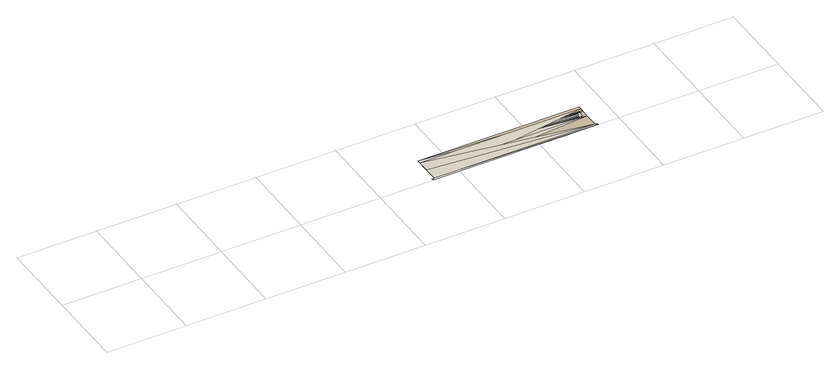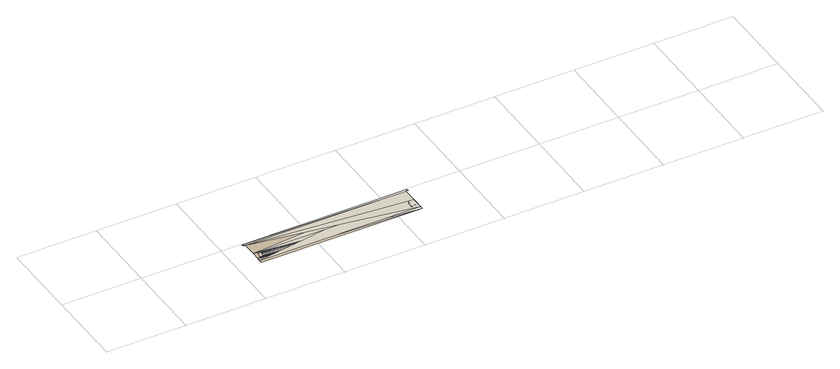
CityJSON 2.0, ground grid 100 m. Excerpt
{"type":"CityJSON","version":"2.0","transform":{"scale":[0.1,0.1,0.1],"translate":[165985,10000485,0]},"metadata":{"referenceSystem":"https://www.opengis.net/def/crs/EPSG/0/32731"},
"CityObjects":{
"building1":{"type":"Building","attributes":{"properties":{"Pset_BuildingCommon":{"Reference":"Project Information","NumberOfStoreys":2},"Other":{"Category":"Project Information","Client Name":"Owner","Project Address":"Enter address here","Project Issue Date":"Issue Date","Project Name":"Project Name","Project Number":"Project Number","Project Status":"Project Status"}}},"children":["building1-1"],"geometry":[{"type":"MultiSurface","lod":"2.2","boundaries":[[[0,1,2]],[[3,2,4]],[[5,6,7]],[[5,7,8]],[[2,9,4]],[[5,10,2]],[[11,10,2]],[[12,5,2]],[[13,11,2]],[[14,6,5]],[[8,12,5]],[[15,16,17]],[[12,5,18]],[[19,20,18]],[[21,19,18]],[[22,23,16]],[[23,16,19]],[[7,6,14]],[[24,22,16]],[[25,17,15]],[[26,27,28]],[[29,26,28]],[[8,7,30]],[[31,32,33]],[[34,26,35]],[[33,36,25]],[[14,6,22]],[[27,28,22]],[[31,33,25]],[[37,38,32]],[[38,33,32]],[[39,40,35]],[[41,37,32]],[[42,37,43]],[[41,43,37]],[[34,35,40]],[[44,42,43]],[[45,44,43]],[[39,40,44]],[[21,18,20]],[[23,16,15]],[[19,21,20]],[[31,25,36]],[[25,15,36]],[[33,31,36]],[[46,13,11]],[[31,38,32]],[[38,31,33]],[[23,19,21]],[[41,32,38]],[[42,41,37]],[[37,41,38]],[[45,43,42]],[[41,42,43]],[[44,45,42]],[[24,16,23]],[[45,39,44]],[[34,39,35]],[[34,29,26]],[[34,40,39]]]}]},
"building1-1":{"type":"BuildingInstallation","attributes":{"name":"Windows_Sgl_Plain:1810x1210mm:286105","properties":{"Pset_WindowCommon":{"IsExternal":true,"Reference":"1810x1210mm","ThermalTransmittance":5.56},"Pset_ManufacturerTypeInformation":{"Manufacturer":"Revit"},"Constraints":{"Level":"Level: Ground Floor","Sill Height":900},"Dimensions":{"Area":3.53,"Volume":0.0885},"Identity Data":{"Mark":"1"},"Other":{"Host Id":"Basic Wall: Wall-Ext_102Bwk-75Ins-100LBlk-12P","Category":"Windows","Family":"Windows_Sgl_Plain: 1810x1210mm","Family and Type":"Windows_Sgl_Plain: 1810x1210mm","Head Height":2110,"Type":"Windows_Sgl_Plain: 1810x1210mm","Type Id":"Windows_Sgl_Plain: 1810x1210mm"},"Phasing":{"Phase Created":"New Construction"}}},"parents":["building1"],"geometry":[{"type":"MultiSurface","lod":"2.2","boundaries":[[[10,47,9]],[[2,9,4]],[[2,10,9]],[[3,2,4]],[[5,12,10]],[[5,10,2]],[[12,5,2]],[[12,2,10]],[[12,18,20]],[[12,5,18]],[[5,6,7]],[[5,7,8]],[[14,24,22]],[[14,22,6]],[[23,19,21]],[[23,16,19]],[[14,5,12]],[[14,6,5]],[[22,24,23]],[[22,23,16]],[[19,20,18]],[[19,21,20]],[[30,14,12]],[[48,30,12]],[[8,48,12]],[[8,12,5]],[[8,30,48]],[[8,7,30]],[[7,14,30]],[[7,6,14]],[[24,16,23]],[[24,22,16]],[[21,18,20]],[[21,19,18]],[[37,38,32]],[[37,41,38]],[[41,32,38]],[[41,37,32]],[[26,29,27]],[[26,27,28]],[[25,17,15]],[[25,15,36]],[[31,33,25]],[[31,25,36]],[[45,44,43]],[[45,43,42]],[[39,40,44]],[[45,39,44]],[[34,26,35]],[[34,29,26]],[[29,26,28]],[[29,28,27]],[[27,22,24]],[[27,28,22]],[[15,16,17]],[[23,16,15]],[[33,31,36]],[[33,36,25]],[[31,38,32]],[[31,32,33]],[[38,31,33]],[[38,33,32]],[[42,41,37]],[[42,37,43]],[[41,42,43]],[[41,43,37]],[[44,45,42]],[[44,42,43]],[[39,40,35]],[[34,39,35]],[[34,35,40]],[[34,40,39]]]}]}
},
"vertices":[
[7310,30,0],[0,30,0],[3695,30,0],[3667,30,0],[3667,2,0],[3695,204,0],[3695,296,0],[3695,312,0],[3695,392,0],[5740,2,0],[5712,30,0],[3695,351,0],[5712,204,0],[5712,351,0],[5712,296,0],[5634,224,0],[3740,224,0],[3773,224,0],[3762,204,0],[3762,224,0],[5645,204,0],[5645,224,0],[3740,296,0],[5667,224,0],[5667,296,0],[3784,239,0],[3728,301,0],[5678,296,0],[3728,296,0],[5678,301,0],[5712,312,0],[5623,256,0],[3773,256,0],[3784,256,0],[5666,308,0],[3741,308,0],[5623,239,0],[3773,282,0],[5634,256,0],[5642,308,0],[3764,308,0],[5634,282,0],[5623,282,0],[3784,282,0],[3784,301,0],[5623,301,0],[5537,351,0],
[5740,30,0],[5712,392,0]
]}
